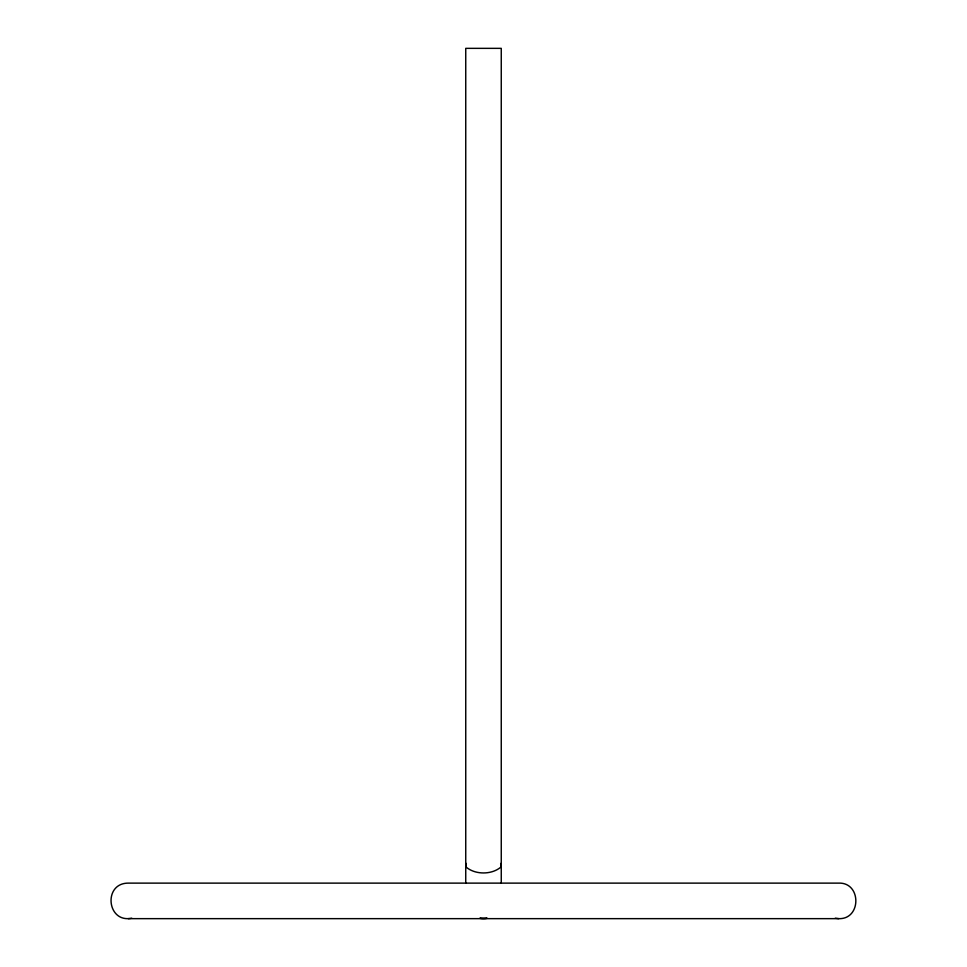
<?xml version="1.0" encoding="UTF-8"?>
<svg xmlns="http://www.w3.org/2000/svg" width="967" height="967" viewBox="0 0 967 967"><rect width="100%" height="100%" fill="white"/><g stroke="black" fill="none" stroke-linecap="round" stroke-linejoin="round"><path stroke-width="1.45" d="M466.348 863.458L465.743 865.368L466.348 867.266C475.426 874.845 491.574 874.845 500.652 867.266L501.257 865.368L500.652 863.458M128.273 918.65L838.727 918.65C861.537 919.508 861.537 882.267 838.727 883.125L128.273 883.125C102.889 883.089 106.854 923.388 131.717 918.191M486.945 918.191L480.055 918.191M835.283 918.191L838.727 918.65M501.257 883.125L501.257 48.35L465.743 48.35L465.743 883.125M486.969 918.312A17.757 17.757 0 0 1 480.031 918.312"/></g></svg>
